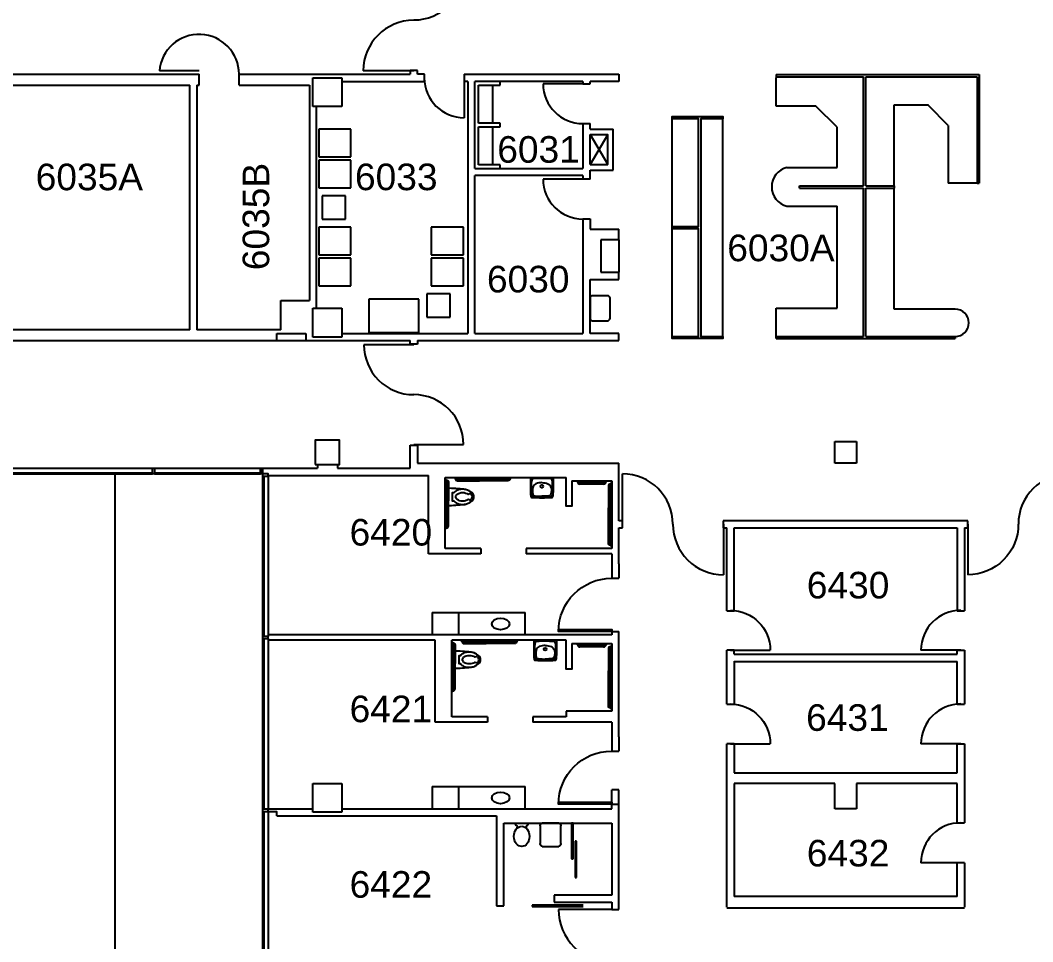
# Model space of a CAD drawing. Extents: x 2546 to 7662, y 1483 to 4928.
# Drawn here: x 4382 to 5296, y 2538 to 3370 of the extents above; entities that cross this region are included whole.
import ezdxf

# ---------------------------------------------------------------- set-up
doc = ezdxf.new("R2010")
doc.units = 0
doc.header["$LTSCALE"] = 150
doc.header["$MEASUREMENT"] = 0
doc.layers.get('0').update_dxf_attribs({"linetype": 'CONTINUOUS'})
for name, color, linetype in [('A-ANNO-TX192', 4, 'CONTINUOUS'), ('A-COLS', 5, 'CONTINUOUS'), ('A-DOOR', 2, 'CONTINUOUS'), ('A-DOOR-NEW', 2, 'CONTINUOUS'), ('A-FLOR-CASE', 3, 'CONTINUOUS'), ('A-FLOR-PFIX', 2, 'CONTINUOUS'), ('A-GLAZ', 2, 'CONTINUOUS'), ('A-GLAZ-SILL', 1, 'CONTINUOUS'), ('A-ROOF-LEVL-FINE', 1, 'CONTINUOUS'), ('A-SHFT', 1, 'CONTINUOUS'), ('A-WALL-FULL', 6, 'CONTINUOUS')]:
    doc.layers.add(name, color=color, linetype=linetype)
doc.layers.add('A-PFIX-NEW', color=1, linetype='CONTINUOUS', lineweight=13)
doc.styles.add('ARIAL', font='arial.ttf')

# ---------------------------------------------------------------- blocks, each defined once
blk = doc.blocks.new('LDOOR', base_point=(5988, 1992))
blk.add_line((5988, 1992), (5988, 2004))
blk.add_arc((5988, 1992), 12, 0, 90)
blk = doc.blocks.new('ELLIPSE', base_point=(7228, 910))
blk.add_circle((7228, 910), 6)
blk = doc.blocks.new('endglaz')
blk.add_line((0, -4), (154, -4))
blk.add_lwpolyline([(156, -5), (156, 0), (154, 0), (154, -5)], close=True)
at = {"layer": 'A-GLAZ-SILL'}
for p, q in [((0, 0), (154, 0)), ((0, -5), (154, -5))]:
    blk.add_line(p, q, dxfattribs=at)
blk = doc.blocks.new('*U36')
for p, q in [((0, 0), (0, -6)), ((-48, 0), (-48, -6))]:
    blk.add_line(p, q)
blk.add_lwpolyline([(0, 0), (0, 48), (-1.75, 48), (-1.75, 0)], close=True)
blk.add_arc((0, 0), 48, 90, 180)
blk = doc.blocks.new('*U56')
for p, q in [((0, 0), (0, -6)), ((-48, 0), (-48, -6))]:
    blk.add_line(p, q)
blk.add_lwpolyline([(0, 0), (0, 48), (-1.75, 48), (-1.75, 0)], close=True)
blk.add_arc((0, 0), 48, 90, 180)

msp = doc.modelspace()

# ---------------------------------------------------------------- linework, layer by layer
at = {"layer": 'A-COLS'}
for p, q in [((4646, 3318), (4672, 3318)), ((4646, 3292), (4646, 3318)), ((4672, 3318), (4672, 3292)), ((4672, 3292), (4646, 3292)), ((4646, 3084), (4646, 3110)), ((4646, 3110), (4672, 3110)), ((4672, 3110), (4672, 3084)), ((4672, 3084), (4646, 3084)), ((5117.25, 2970.25), (5117.25, 2989.75)), ((5117.25, 2989.75), (5136.75, 2989.75)), ((5136.75, 2989.75), (5136.75, 2970.25)), ((5136.75, 2970.25), (5117.25, 2970.25)), ((4646, 2681), (4672, 2681)), ((4646, 2655), (4646, 2681)), ((4672, 2681), (4672, 2655)), ((4672, 2655), (4646, 2655))]:
    msp.add_line(p, q, dxfattribs=at)
msp.add_lwpolyline([(4648, 2969), (4670, 2969), (4670, 2991), (4648, 2991)], close=True, dxfattribs=at)
at = {"layer": 'A-DOOR'}
for p, q in [((4543.25, 3324.25), (4507.25, 3324.25)), ((4737, 3324.4), (4691.4, 3324.4)), ((4782.5, 3318), (4782.5, 3282)), ((4889.75, 3312.75), (4853.75, 3312.75)), ((4889.75, 3226.5), (4853.75, 3226.5)), ((4737, 3077), (4692, 3077)), ((4737, 2987), (4782, 2987)), ((4925.4, 2915), (4925.4, 2960.6)), ((5016.6, 2915), (5016.6, 2869.4)), ((5237.4, 2915), (5237.4, 2869.4)), ((5023, 2801.25), (5059, 2801.25)), ((5231, 2801.25), (5195, 2801.25)), ((5023, 2716.75), (5059, 2716.75)), ((5231, 2716.75), (5195, 2716.75)), ((4881, 2645.25), (4879.47, 2645.25)), ((4879.47, 2645.25), (4879.47, 2613)), ((4881, 2613), (4881, 2645.25)), ((4884, 2629), (4882.74, 2629.01)), ((4882.74, 2629.01), (4882.74, 2596)), ((4884, 2596), (4884, 2629)), ((4879.47, 2613), (4881, 2613)), ((4882.74, 2596), (4884, 2596)), ((4844, 2571), (4844, 2570)), ((4890, 2571), (4844, 2571)), ((4844, 2570), (4890, 2570)), ((4915.75, 2567.25), (4867.75, 2567.25))]:
    msp.add_line(p, q, dxfattribs=at)
for centre, radius, start, end in [((4543.19, 3321.22), 36.06, 0.04185, 175.18626), ((4889.75, 3312.75), 36, 180, 270)]:
    msp.add_arc(centre, radius, start, end, dxfattribs=at)
at = {"layer": 'A-DOOR', "extrusion": (0, 0, -1)}
for centre, major_axis, start_param, end_param in [((4737, 3415.6), (-32.24, 32.24), 2.356194, 3.926991), ((5237.4, 2915), (-32.24, 32.24), 2.356194, 3.926991), ((5023, 2801.25), (-25.46, 25.46), 0.785398, 2.356194), ((5023, 2716.75), (-25.46, 25.46), 0.785398, 2.356194)]:
    msp.add_ellipse(centre, major_axis=major_axis, ratio=1, start_param=start_param, end_param=end_param, dxfattribs=at)
at = {"layer": 'A-DOOR'}
for centre, major_axis, start_param, end_param in [((4737, 3324.4), (-32.24, 32.24), 5.497787, 7.068583), ((4782.5, 3318), (-25.46, 25.46), 0.785398, 2.356194), ((4889.75, 3226.5), (-25.46, 25.46), 0.785398, 2.356194), ((4737, 3077), (31.82, 31.82), 2.356194, 3.926991), ((4737, 2987), (31.82, 31.82), 5.497787, 7.068583), ((4925.4, 2915), (32.24, 32.24), 5.497787, 7.068583), ((5328.6, 2915), (-32.24, 32.24), 5.497787, 7.068583), ((5016.6, 2915), (32.24, 32.24), 2.356194, 3.926991), ((5231, 2801.25), (25.46, 25.46), 0.785398, 2.356194), ((5231, 2716.75), (25.46, 25.46), 0.785398, 2.356194), ((4915.75, 2567.25), (33.94, 33.94), 2.356194, 3.926991)]:
    msp.add_ellipse(centre, major_axis=major_axis, ratio=1, start_param=start_param, end_param=end_param, dxfattribs=at)
at = {"layer": 'A-DOOR-NEW'}
for p, q in [((4842.5, 2957.25), (4842.5, 2943.56)), ((4842.5, 2957.25), (4863, 2957.25)), ((4863, 2957.25), (4863, 2943.56)), ((4885, 2953.5), (4885, 2953.25)), ((4886.5, 2953.5), (4886.5, 2953.25)), ((4909, 2953.5), (4909, 2953.25)), ((4910.5, 2953.5), (4910.5, 2953.25)), ((4843.25, 2943.56), (4843.25, 2952.88)), ((4862.25, 2943.56), (4862.25, 2952.88)), ((4862.25, 2943.56), (4862.25, 2952.88)), ((4908.5, 2952.75), (4887, 2952.75)), ((4908.5, 2951.25), (4887, 2951.25)), ((4785.96, 2942.2), (4785.96, 2942.2)), ((4788.72, 2943.3), (4788.72, 2943.3)), ((4753.75, 2835.25), (4753.75, 2815.25)), ((4753.75, 2835.25), (4777.75, 2835.25)), ((4777.75, 2835.25), (4837.75, 2835.25)), ((4777.75, 2815.25), (4777.75, 2835.25)), ((4837.75, 2815.25), (4837.75, 2835.25)), ((4845.5, 2810.25), (4845.5, 2796.56)), ((4866, 2810.25), (4866, 2796.56)), ((4846.25, 2796.56), (4846.25, 2805.88)), ((4865.25, 2796.56), (4865.25, 2805.88)), ((4865.25, 2796.56), (4865.25, 2805.88)), ((4885, 2806.5), (4885, 2806.25)), ((4886.5, 2806.5), (4886.5, 2806.25)), ((4908.5, 2805.75), (4887, 2805.75)), ((4908.5, 2804.25), (4887, 2804.25)), ((4909, 2806.5), (4909, 2806.25)), ((4910.5, 2806.5), (4910.5, 2806.25)), ((4791.96, 2795.2), (4791.96, 2795.2)), ((4794.72, 2796.3), (4794.72, 2796.3)), ((4753.75, 2678.25), (4753.75, 2658.25)), ((4753.75, 2678.25), (4777.75, 2678.25)), ((4777.75, 2678.25), (4837.75, 2678.25)), ((4777.75, 2658.25), (4777.75, 2678.25)), ((4837.75, 2658.25), (4837.75, 2678.25))]:
    msp.add_line(p, q, dxfattribs=at)
for points in [[(4765.3, 2955.75), (4765.8, 2955.75), (4766.05, 2955.5), (4766.05, 2953), (4765.8, 2952.75), (4765.3, 2952.75)], [(4773.8, 2957.25), (4773.8, 2956.75), (4774.05, 2956.5), (4776.55, 2956.5), (4776.8, 2956.75), (4776.8, 2957.25)], [(4824.8, 2957.25), (4824.8, 2956.75), (4824.55, 2956.5), (4822.05, 2956.5), (4821.8, 2956.75), (4821.8, 2957.25)], [(4884.25, 2954.25), (4884.25, 2953.75), (4884.5, 2953.5), (4887, 2953.5), (4887.25, 2953.75), (4887.25, 2954.25)], [(4911.25, 2954.25), (4911.25, 2953.75), (4911, 2953.5), (4908.5, 2953.5), (4908.25, 2953.75), (4908.25, 2954.25)], [(4915.75, 2952.25), (4915.25, 2952.25), (4915, 2952), (4915, 2949.5), (4915.25, 2949.25), (4915.75, 2949.25)], [(4765.3, 2910.75), (4765.8, 2910.75), (4766.05, 2911), (4766.05, 2913.5), (4765.8, 2913.75), (4765.3, 2913.75)], [(4915.75, 2895.25), (4915.25, 2895.25), (4915, 2895.5), (4915, 2898), (4915.25, 2898.25), (4915.75, 2898.25)], [(4771.3, 2808.75), (4771.8, 2808.75), (4772.05, 2808.5), (4772.05, 2806), (4771.8, 2805.75), (4771.3, 2805.75)], [(4779.8, 2810.25), (4779.8, 2809.75), (4780.05, 2809.5), (4782.55, 2809.5), (4782.8, 2809.75), (4782.8, 2810.25)], [(4830.8, 2810.25), (4830.8, 2809.75), (4830.55, 2809.5), (4828.05, 2809.5), (4827.8, 2809.75), (4827.8, 2810.25)], [(4884.25, 2807.25), (4884.25, 2806.75), (4884.5, 2806.5), (4887, 2806.5), (4887.25, 2806.75), (4887.25, 2807.25)], [(4911.25, 2807.25), (4911.25, 2806.75), (4911, 2806.5), (4908.5, 2806.5), (4908.25, 2806.75), (4908.25, 2807.25)], [(4915.75, 2805.25), (4915.25, 2805.25), (4915, 2805), (4915, 2802.5), (4915.25, 2802.25), (4915.75, 2802.25)], [(4771.3, 2763.75), (4771.8, 2763.75), (4772.05, 2764), (4772.05, 2766.5), (4771.8, 2766.75), (4771.3, 2766.75)], [(4915.75, 2748.25), (4915.25, 2748.25), (4915, 2748.5), (4915, 2751), (4915.25, 2751.25), (4915.75, 2751.25)]]:
    msp.add_lwpolyline(points, dxfattribs=at)
for points in [[(4766.05, 2955), (4766.3, 2955, -0.414214), (4768.3, 2953), (4768.3, 2936.25)], [(4766.05, 2953.5), (4766.3, 2953.5, -0.414214), (4766.8, 2953), (4766.8, 2936.25)], [(4774.55, 2956.5), (4774.55, 2956.25, 0.414214), (4776.55, 2954.25), (4796.3, 2954.25)], [(4776.05, 2956.5), (4776.05, 2956.25, 0.414214), (4776.55, 2955.75), (4796.3, 2955.75)], [(4824.05, 2956.5), (4824.05, 2956.25, -0.414214), (4822.05, 2954.25), (4796.3, 2954.25)], [(4822.55, 2956.5), (4822.55, 2956.25, -0.414214), (4822.05, 2955.75), (4796.3, 2955.75)], [(4781.1, 2946.64, 0.074934), (4777.45, 2946.09, 0.085426), (4774.56, 2944.62, 0.066386), (4773.15, 2943.25), (4771.6, 2943.25), (4771.6, 2936.25), (4773.15, 2936.25, 0.066386), (4774.56, 2934.88, 0.085426), (4777.45, 2933.41, 0.111314), (4782.88, 2932.99)], [(4852.75, 2952.56, 0.096281), (4847.37, 2951.52, 0.241749), (4844.44, 2948.13, 0.139337), (4844.67, 2942.04, 0.293749), (4846.35, 2940.67, 0.028065), (4852.75, 2940.31)], [(4852.75, 2952.56, -0.096281), (4858.13, 2951.52, -0.241749), (4861.06, 2948.13, -0.139337), (4860.83, 2942.04, -0.293749), (4859.15, 2940.67, -0.028065), (4852.75, 2940.31)], [(4915, 2951.5), (4914.75, 2951.5, 0.414214), (4912.75, 2949.5), (4912.75, 2929.75)], [(4915, 2950), (4914.75, 2950, 0.414214), (4914.25, 2949.5), (4914.25, 2929.75)], [(4766.05, 2911.5), (4766.3, 2911.5, 0.414214), (4768.3, 2913.5), (4768.3, 2936.25)], [(4766.05, 2913), (4766.3, 2913, 0.414214), (4766.8, 2913.5), (4766.8, 2936.25)], [(4788.61, 2935.71, 0.562484), (4788.42, 2936.54), (4786.19, 2937.28, 0.238976), (4785.74, 2937.21, -0.08035), (4783.87, 2936.28, -0.074934), (4781.1, 2935.86, -0.074934), (4778.34, 2936.28, -0.085426), (4776.35, 2937.29, -0.066386), (4775.51, 2938.1, -0.330534), (4775.51, 2941.4, -0.066386), (4776.35, 2942.21, -0.085426), (4778.34, 2943.22, -0.074934), (4781.1, 2943.64, -0.074934), (4783.87, 2943.22, -0.08035), (4785.74, 2942.29, 0.238976), (4786.19, 2942.22), (4788.39, 2942.95, 0.549653), (4788.6, 2943.77)], [(4915, 2896), (4914.75, 2896, -0.414214), (4912.75, 2898), (4912.75, 2929.75)], [(4915, 2897.5), (4914.75, 2897.5, -0.414214), (4914.25, 2898), (4914.25, 2929.75)], [(4772.05, 2808), (4772.3, 2808, -0.414214), (4774.3, 2806), (4774.3, 2789.25)], [(4780.55, 2809.5), (4780.55, 2809.25, 0.414214), (4782.55, 2807.25), (4802.3, 2807.25)], [(4782.05, 2809.5), (4782.05, 2809.25, 0.414214), (4782.55, 2808.75), (4802.3, 2808.75)], [(4830.05, 2809.5), (4830.05, 2809.25, -0.414214), (4828.05, 2807.25), (4802.3, 2807.25)], [(4828.55, 2809.5), (4828.55, 2809.25, -0.414214), (4828.05, 2808.75), (4802.3, 2808.75)], [(4772.05, 2806.5), (4772.3, 2806.5, -0.414214), (4772.8, 2806), (4772.8, 2789.25)], [(4787.1, 2799.64, 0.074934), (4783.45, 2799.09, 0.085426), (4780.56, 2797.62, 0.066386), (4779.15, 2796.25), (4777.6, 2796.25), (4777.6, 2789.25), (4779.15, 2789.25, 0.066386), (4780.56, 2787.88, 0.085426), (4783.45, 2786.41, 0.111314), (4788.88, 2785.99)], [(4855.75, 2805.56, 0.096281), (4850.37, 2804.52, 0.241749), (4847.44, 2801.12, 0.139337), (4847.67, 2795.04, 0.293749), (4849.35, 2793.67, 0.028065), (4855.75, 2793.31)], [(4855.75, 2805.56, -0.096281), (4861.13, 2804.52, -0.241749), (4864.06, 2801.12, -0.139337), (4863.83, 2795.04, -0.293749), (4862.15, 2793.67, -0.028065), (4855.75, 2793.31)], [(4915, 2804.5), (4914.75, 2804.5, 0.414214), (4912.75, 2802.5), (4912.75, 2782.75)], [(4915, 2803), (4914.75, 2803, 0.414214), (4914.25, 2802.5), (4914.25, 2782.75)], [(4772.05, 2764.5), (4772.3, 2764.5, 0.414214), (4774.3, 2766.5), (4774.3, 2789.25)], [(4772.05, 2766), (4772.3, 2766, 0.414214), (4772.8, 2766.5), (4772.8, 2789.25)], [(4794.61, 2788.71, 0.562484), (4794.42, 2789.54), (4792.19, 2790.28, 0.238976), (4791.74, 2790.21, -0.08035), (4789.87, 2789.28, -0.074934), (4787.1, 2788.86, -0.074934), (4784.34, 2789.28, -0.085426), (4782.35, 2790.29, -0.066386), (4781.51, 2791.1, -0.330534), (4781.51, 2794.4, -0.066386), (4782.35, 2795.21, -0.085426), (4784.34, 2796.22, -0.074934), (4787.1, 2796.64, -0.074934), (4789.87, 2796.22, -0.08035), (4791.74, 2795.29, 0.238976), (4792.19, 2795.22), (4794.39, 2795.95, 0.549653), (4794.6, 2796.77)], [(4915, 2749), (4914.75, 2749, -0.414214), (4912.75, 2751), (4912.75, 2782.75)], [(4915, 2750.5), (4914.75, 2750.5, -0.414214), (4914.25, 2751), (4914.25, 2782.75)]]:
    msp.add_lwpolyline(points, format="xyb", dxfattribs=at)
for centre in [(4852.75, 2949.25), (4855.75, 2802.25)]:
    msp.add_circle(centre, 1.25, dxfattribs=at)
for centre, radius, start, end in [((4849.66, 2952.88), 6.41, 162.4135, 180), ((4845.46, 2954.21), 2, 92.78842, 162.4135), ((4852.49, 2809.76), 146.61, 87.00285, 92.78842), ((4860.05, 2954.18), 2, 17.22419, 87.00285), ((4855.84, 2952.88), 6.41, 0, 17.5865), ((4855.84, 2952.88), 6.41, 0, 17.22419), ((4760.77, 2718.98), 228.68, 84.97475, 88.86522), ((4780.44, 2932.85), 13.94, 48.17648, 88.49135), ((4781.1, 2934.26), 12.38, 72.85836, 90), ((4781.93, 2936.95), 9.56, 53.32752, 72.85836), ((4783.21, 2938.66), 7.43, 43.42584, 53.32752), ((4887, 2953.25), 2, 180, 270), ((4887, 2953.25), 0.5, 180, 270), ((4908.5, 2953.25), 0.5, 270, 0), ((4908.5, 2953.25), 2, 270, 0), ((4780.45, 2946.69), 13.98, 271.44775, 311.6052), ((4783.21, 2940.84), 7.43, 306.67248, 316.57416), ((4780.62, 2933.14), 12, 47.5091, 53.12083), ((4780.62, 2946.34), 12, 306.87917, 312.4909), ((4786.66, 2939.75), 3.07, 312.49041, 47.50959), ((4786.58, 2939.75), 4.72, 311.88852, 47.80624), ((4864.57, 2943.56), 22.07, 180, 189.20254), ((4843.77, 2940.19), 1, 189.20254, 267.53936), ((4864.57, 2943.56), 21.32, 180, 187.48217), ((4844.42, 2940.92), 1, 187.48217, 267.70988), ((4852.75, 3149.14), 210.14, 267.53936, 272.46064), ((4852.75, 3149.14), 209.39, 267.70988, 272.29012), ((4861.08, 2940.92), 1, 272.29012, 352.51783), ((4861.08, 2940.92), 1, 272.29012, 352.51783), ((4861.73, 2940.19), 1, 272.46064, 350.79746), ((4861.73, 2940.19), 1, 272.46064, 350.79746), ((4840.93, 2943.56), 21.32, 352.51783, 0), ((4840.93, 2943.56), 21.32, 352.51783, 0), ((4840.93, 2943.56), 22.07, 350.79746, 0), ((4840.93, 2943.56), 22.07, 350.79746, 0), ((4760.77, 3160.52), 228.68, 271.13478, 275.02525), ((4781.1, 2945.24), 12.38, 270, 287.14164), ((4781.93, 2942.55), 9.56, 287.14164, 306.67248), ((4852.66, 2805.88), 6.41, 162.4135, 180), ((4848.46, 2807.21), 2, 92.78842, 162.4135), ((4855.49, 2662.76), 146.61, 87.00285, 92.78842), ((4863.05, 2807.18), 2, 17.22419, 87.00285), ((4858.84, 2805.88), 6.41, 0, 17.5865), ((4858.84, 2805.88), 6.41, 0, 17.22419), ((4766.77, 2571.98), 228.68, 84.97475, 88.86522), ((4786.44, 2785.85), 13.94, 48.17648, 88.49135), ((4787.1, 2787.26), 12.38, 72.85836, 90), ((4787.93, 2789.95), 9.56, 53.32752, 72.85836), ((4887, 2806.25), 2, 180, 270), ((4887, 2806.25), 0.5, 180, 270), ((4908.5, 2806.25), 0.5, 270, 0), ((4908.5, 2806.25), 2, 270, 0), ((4786.45, 2799.69), 13.98, 271.44775, 311.6052), ((4789.21, 2791.66), 7.43, 43.42584, 53.32752), ((4786.62, 2786.14), 12, 47.5091, 53.12083), ((4786.62, 2799.34), 12, 306.87917, 312.4909), ((4792.66, 2792.75), 3.07, 312.49041, 47.50959), ((4792.58, 2792.75), 4.72, 311.88852, 47.80624), ((4867.57, 2796.56), 22.07, 180, 189.20254), ((4846.77, 2793.19), 1, 189.20254, 267.53936), ((4867.57, 2796.56), 21.32, 180, 187.48217), ((4847.42, 2793.92), 1, 187.48217, 267.70988), ((4855.75, 3002.14), 210.14, 267.53936, 272.46064), ((4855.75, 3002.14), 209.39, 267.70988, 272.29012), ((4864.08, 2793.92), 1, 272.29012, 352.51783), ((4864.08, 2793.92), 1, 272.29012, 352.51783), ((4864.73, 2793.19), 1, 272.46064, 350.79746), ((4864.73, 2793.19), 1, 272.46064, 350.79746), ((4843.93, 2796.56), 21.32, 352.51783, 0), ((4843.93, 2796.56), 21.32, 352.51783, 0), ((4843.93, 2796.56), 22.07, 350.79746, 0), ((4843.93, 2796.56), 22.07, 350.79746, 0), ((4766.77, 3013.52), 228.68, 271.13478, 275.02525), ((4787.1, 2798.24), 12.38, 270, 287.14164), ((4787.93, 2795.55), 9.56, 287.14164, 306.67248), ((4789.21, 2793.84), 7.43, 306.67248, 316.57416)]:
    msp.add_arc(centre, radius, start, end, dxfattribs=at)
for centre in [(4815.4, 2825), (4815.4, 2668)]:
    msp.add_ellipse(centre, major_axis=(8, 0), ratio=0.65625, dxfattribs=at)
at = {"layer": 'A-FLOR-CASE'}
for p, q in [((5064.25, 3321.06), (5247.75, 3321.06)), ((5064.25, 3321.06), (5064.25, 3318.06)), ((5247.75, 3321.06), (5247.75, 3223.06)), ((4795.5, 3311.5), (4815, 3311.5)), ((4795.5, 3277.12), (4795.5, 3311.5)), ((4808.5, 3277.12), (4808.5, 3311.5)), ((4815, 3311.5), (4815, 3314.75)), ((5064.25, 3319.06), (5143.25, 3319.06)), ((5064.25, 3292.56), (5064.25, 3318.06)), ((5143.25, 3220.56), (5143.25, 3319.06)), ((5145.25, 3319.06), (5245.75, 3319.06)), ((5145.25, 3220.56), (5145.25, 3319.06)), ((5245.75, 3319.06), (5245.75, 3223.06)), ((5100.25, 3292.56), (5064.25, 3292.56)), ((5119.25, 3273.56), (5100.25, 3292.56)), ((5170.75, 3293.56), (5201.75, 3293.56)), ((5170.75, 3220.56), (5170.75, 3293.56)), ((5219.75, 3275.06), (5201.75, 3293.06)), ((4815, 3277.12), (4795.5, 3277.12)), ((4795.5, 3273.88), (4815, 3273.88)), ((4795.5, 3239.5), (4795.5, 3273.88)), ((4808.5, 3239.5), (4808.5, 3273.88)), ((4815, 3273.88), (4815, 3277.12)), ((4970.25, 3183.81), (4970.25, 3281.06)), ((5016.25, 3084.56), (5016.25, 3281.06)), ((5119.25, 3237.06), (5119.25, 3273.56)), ((5219.75, 3275.06), (5219.75, 3223.06)), ((4680.25, 3271.74), (4651.25, 3271.74)), ((4651.25, 3271.74), (4651.25, 3246.74)), ((4680.25, 3246.74), (4680.25, 3271.74)), ((4651.25, 3246.74), (4680.25, 3246.74)), ((4680.25, 3243.74), (4651.25, 3243.74)), ((4651.25, 3243.74), (4651.25, 3218.74)), ((4680.25, 3218.74), (4680.25, 3243.74)), ((4815, 3239.5), (4795.5, 3239.5)), ((4815, 3236.25), (4815, 3239.5)), ((5074.04, 3237.06), (5119.25, 3237.06)), ((4651.25, 3218.74), (4680.25, 3218.74)), ((5085.34, 3220.56), (5143.25, 3220.56)), ((5085.34, 3218.56), (5085.34, 3220.56)), ((5145.25, 3220.56), (5170.75, 3220.56)), ((5170.75, 3220.56), (5170.75, 3218.56)), ((5245.75, 3223.06), (5219.75, 3223.06)), ((5245.75, 3223.06), (5247.75, 3223.06)), ((4654.28, 3211.5), (4654.28, 3190.5)), ((4675.28, 3211.5), (4654.28, 3211.5)), ((4675.28, 3190.5), (4675.28, 3211.5)), ((5085.34, 3218.56), (5143.25, 3218.56)), ((5143.25, 3084.56), (5143.25, 3218.56)), ((5145.25, 3084.56), (5145.25, 3218.56)), ((5145.25, 3218.56), (5170.75, 3218.56)), ((5170.75, 3109.15), (5170.75, 3218.56)), ((5074.04, 3202.06), (5119.25, 3202.06)), ((5119.25, 3110.06), (5119.25, 3202.06)), ((4680.25, 3183.26), (4651.25, 3183.26)), ((4651.25, 3183.26), (4651.25, 3158.26)), ((4654.28, 3190.5), (4675.28, 3190.5)), ((4680.25, 3158.26), (4680.25, 3183.26)), ((4781.88, 3183.26), (4752.88, 3183.26)), ((4752.88, 3183.26), (4752.88, 3158.26)), ((4781.88, 3158.26), (4781.88, 3183.26)), ((4970.25, 3084.56), (4970.25, 3181.81)), ((4922.25, 3171.75), (4922.25, 3142.5)), ((4651.25, 3158.26), (4680.25, 3158.26)), ((4680.25, 3155.26), (4651.25, 3155.26)), ((4651.25, 3155.26), (4651.25, 3130.26)), ((4680.25, 3130.26), (4680.25, 3155.26)), ((4752.88, 3158.26), (4781.88, 3158.26)), ((4781.88, 3155.26), (4752.88, 3155.26)), ((4752.88, 3155.26), (4752.88, 3130.26)), ((4781.88, 3130.26), (4781.88, 3155.26)), ((4651.25, 3130.26), (4680.25, 3130.26)), ((4752.88, 3130.26), (4781.88, 3130.26)), ((4741.55, 3118.25), (4696.55, 3118.25)), ((4696.55, 3118.25), (4696.55, 3088.25)), ((4741.55, 3088.25), (4741.55, 3118.25)), ((4748.8, 3123.01), (4748.8, 3102.01)), ((4769.8, 3123.01), (4748.8, 3123.01)), ((4769.8, 3102.01), (4769.8, 3123.01)), ((5064.25, 3084.56), (5064.25, 3110.06)), ((5064.25, 3110.06), (5119.25, 3110.06)), ((5225.96, 3109.15), (5170.75, 3109.15)), ((4748.8, 3102.01), (4769.8, 3102.01)), ((4696.55, 3088.25), (4741.55, 3088.25)), ((5064.25, 3084.56), (5143.25, 3084.56)), ((5064.25, 3082.56), (5064.25, 3084.56)), ((5064.25, 3082.56), (5225.96, 3082.56)), ((5145.25, 3084.56), (5225.96, 3084.56)), ((5225.96, 3084.56), (5225.96, 3082.56))]:
    msp.add_line(p, q, dxfattribs=at)
msp.add_lwpolyline([(4970.25, 3281.06), (4970.25, 3283.06), (5016.25, 3283.06), (5016.25, 3281.06), (4996.25, 3281.06), (4996.25, 3084.56), (5016.25, 3084.56), (5016.25, 3082.56), (4970.25, 3082.56), (4970.25, 3084.56), (4994.25, 3084.56), (4994.25, 3181.81), (4970.25, 3181.81), (4970.25, 3183.81), (4994.25, 3183.81), (4994.25, 3281.06)], close=True, dxfattribs=at)
for centre, radius, start, end in [((5078.25, 3219.56), 18, 103.5362, 256.4638), ((5225.96, 3096.86), 12.29, 270, 90)]:
    msp.add_arc(centre, radius, start, end, dxfattribs=at)
at = {"layer": 'A-FLOR-PFIX'}
for p, q in [((4896.25, 3119), (4896.25, 3101)), ((4912, 3121.25), (4898.5, 3121.25)), ((4914.25, 3101), (4914.25, 3119)), ((4898.5, 3098.75), (4912, 3098.75)), ((4828.5, 2645.25), (4840.5, 2645.25)), ((4851.12, 2642.62), (4851.12, 2626.88)), ((4868, 2645.25), (4853, 2645.25)), ((4869.88, 2626.88), (4869.88, 2642.62)), ((4853, 2624.25), (4868, 2624.25))]:
    msp.add_line(p, q, dxfattribs=at)
for centre, radius, start, end in [((4830, 2644.75), 1.58, 161.56505, 251.56505), ((4828.8, 2641.55), 1.83, 314.34402, 67.6996), ((4840.17, 2641.58), 1.79, 111.79875, 228.25713), ((4839, 2644.75), 1.58, 288.43495, 18.43495)]:
    msp.add_arc(centre, radius, start, end, dxfattribs=at)
for centre, start_param, end_param in [((4898.5, 3119), 0.785398, 2.356194), ((4912, 3119), 5.497787, 7.068583), ((4898.5, 3101), 2.356194, 3.926991), ((4912, 3101), 3.926991, 5.497787)]:
    msp.add_ellipse(centre, major_axis=(1.59, 1.59), ratio=1, start_param=start_param, end_param=end_param, dxfattribs=at)
at = {"layer": 'A-FLOR-PFIX', "extrusion": (0, 0, -1)}
for centre, start_param, end_param in [((4853, 2642.62), 4.712389, 6.283185), ((4868, 2642.62), 0, 1.570796), ((4853, 2626.88), 3.141593, 4.712389), ((4868, 2626.88), 1.570796, 3.141593)]:
    msp.add_ellipse(centre, major_axis=(0, 2.62), ratio=0.714286, start_param=start_param, end_param=end_param, dxfattribs=at)
at = {"layer": 'A-GLAZ'}
for p, q in [((4598.5, 2965.5), (4598.5, 2960.5)), ((4347, 2961.5), (4501, 2961.5)), ((4503, 2961.5), (4598.5, 2961.5)), ((4601.5, 2958.5), (4601.5, 2813.75)), ((4601.5, 2958.5), (4601.5, 2813.75)), ((4601.5, 2811.75), (4601.5, 2657.75))]:
    msp.add_line(p, q, dxfattribs=at)
for points in [[(4503, 2960.5), (4501, 2960.5), (4501, 2965.5), (4503, 2965.5)], [(4598.5, 2965.5), (4600.5, 2965.5), (4600.5, 2960.5), (4598.5, 2960.5)], [(4600.5, 2958.5), (4605.5, 2958.5), (4605.5, 2960.5), (4600.5, 2960.5)], [(4600.5, 2958.5), (4605.5, 2958.5), (4605.5, 2960.5), (4600.5, 2960.5)], [(4600.5, 2811.75), (4605.5, 2811.75), (4605.5, 2813.75), (4600.5, 2813.75)], [(4600.5, 2811.75), (4605.5, 2811.75), (4605.5, 2813.75), (4600.5, 2813.75)], [(4600.5, 2655.75), (4605.5, 2655.75), (4605.5, 2657.75), (4600.5, 2657.75)]]:
    msp.add_lwpolyline(points, close=True, dxfattribs=at)
at = {"layer": 'A-GLAZ-SILL'}
for p, q in [((4347, 2965.5), (4501, 2965.5)), ((4503, 2965.5), (4598.5, 2965.5)), ((4347, 2960.5), (4501, 2960.5)), ((4503, 2960.5), (4598.5, 2960.5)), ((4600.5, 2958.5), (4600.5, 2813.75)), ((4605.5, 2958.5), (4605.5, 2813.75))]:
    msp.add_line(p, q, dxfattribs=at)
at = {"layer": 'A-PFIX-NEW'}
for p, q in [((4765.3, 2931.88), (4765.3, 2947.62)), ((4771.3, 2784.88), (4771.3, 2800.62))]:
    msp.add_line(p, q, dxfattribs=at)
at = {"layer": 'A-ROOF-LEVL-FINE'}
msp.add_line((4467.25, 2024.5), (4467.25, 2960.5), dxfattribs=at)
at = {"layer": 'A-SHFT'}
for p, q in [((4912.25, 3266.75), (4896.25, 3239.75)), ((4896.25, 3266.75), (4912.25, 3239.75))]:
    msp.add_line(p, q, dxfattribs=at)
at = {"layer": 'A-WALL-FULL'}
for p, q in [((4290, 3321.25), (4543.25, 3321.25)), ((4543.25, 3311.5), (4543.25, 3321.25)), ((4579.25, 3321.25), (4733.75, 3321.25)), ((4579.25, 3311.5), (4579.25, 3321.25)), ((4740.25, 3324.5), (4733.75, 3324.5)), ((4733.75, 3324.5), (4733.75, 3321.25)), ((4740.25, 3321.25), (4740.25, 3324.5)), ((4746.75, 3321.25), (4740.25, 3321.25)), ((4746.75, 3314.75), (4746.75, 3321.25)), ((4782.5, 3321.25), (4782.5, 3314.75)), ((4782.5, 3321.25), (4922.25, 3321.25)), ((4922.25, 3321.25), (4922.25, 3314.75)), ((4366, 3311.5), (4534.75, 3311.5)), ((4534.75, 3090.5), (4534.75, 3311.5)), ((4541.25, 3311.5), (4541.25, 3090.5)), ((4541.25, 3311.5), (4543.25, 3311.5)), ((4579.25, 3311.5), (4642.75, 3311.5)), ((4642.75, 3311.5), (4642.75, 3117)), ((4672, 3314.75), (4746.75, 3314.75)), ((4785.75, 3314.75), (4782.5, 3314.75)), ((4785.75, 3314.75), (4785.75, 3087.25)), ((4792.25, 3236.25), (4792.25, 3314.75)), ((4889.75, 3314.75), (4792.25, 3314.75)), ((4889.75, 3314.75), (4889.75, 3312.75)), ((4889.75, 3312.75), (4896.25, 3312.75)), ((4896.25, 3312.75), (4896.25, 3314.75)), ((4922.25, 3314.75), (4896.25, 3314.75)), ((4649.25, 3110), (4649.25, 3292)), ((4889.75, 3276.75), (4896.25, 3276.75)), ((4889.75, 3276.75), (4889.75, 3236.25)), ((4896.25, 3271.75), (4896.25, 3276.75)), ((4896.25, 3271.75), (4917.25, 3271.75)), ((4896.25, 3266.75), (4912.25, 3266.75)), ((4896.25, 3239.75), (4896.25, 3266.75)), ((4912.25, 3239.75), (4912.25, 3266.75)), ((4917.25, 3234.75), (4917.25, 3271.75)), ((4896.25, 3239.75), (4912.25, 3239.75)), ((4792.25, 3236.25), (4889.75, 3236.25)), ((4792.25, 3087.25), (4792.25, 3229.75)), ((4889.75, 3229.75), (4792.25, 3229.75)), ((4889.75, 3229.75), (4889.75, 3226.5)), ((4896.25, 3226.5), (4896.25, 3234.75)), ((4896.25, 3234.75), (4917.25, 3234.75)), ((4896.25, 3226.5), (4889.75, 3226.5)), ((4889.75, 3190.75), (4896.25, 3190.75)), ((4889.75, 3190.75), (4889.75, 3087.25)), ((4896.25, 3190.75), (4896.25, 3181.5)), ((4896.25, 3181.5), (4922.25, 3181.5)), ((4922.25, 3171.75), (4922.25, 3181.5)), ((4906, 3171.75), (4906, 3142.5)), ((4922.25, 3171.75), (4906, 3171.75)), ((4906, 3142.5), (4922.25, 3142.5)), ((4922.25, 3136), (4922.25, 3142.5)), ((4896.25, 3136), (4922.25, 3136)), ((4896.25, 3087.25), (4896.25, 3136)), ((4617, 3090.5), (4617, 3117)), ((4617, 3117), (4642.75, 3117)), ((4534.75, 3090.5), (4360, 3090.5)), ((4617, 3090.5), (4541.25, 3090.5)), ((4613.5, 3087.25), (4639.5, 3087.25)), ((4613.5, 3080.75), (4613.5, 3087.25)), ((4639.5, 3087.25), (4639.5, 3080.75)), ((4672, 3087.25), (4785.75, 3087.25)), ((4792.25, 3087.25), (4889.75, 3087.25)), ((4922.25, 3087.25), (4896.25, 3087.25)), ((4922.25, 3080.75), (4922.25, 3087.25)), ((3697.5, 3080.75), (4613.5, 3080.75)), ((4613.5, 3080.75), (4639.5, 3080.75)), ((4639.5, 3080.75), (4733.75, 3080.75)), ((4733.75, 3077.5), (4733.75, 3080.75)), ((4740.25, 3077.5), (4733.75, 3077.5)), ((4740.25, 3080.75), (4922.25, 3080.75)), ((4740.25, 3080.75), (4740.25, 3077.5)), ((4733.75, 2986.5), (4740.25, 2986.5)), ((4733.75, 2965.5), (4733.75, 2986.5)), ((4740.25, 2986.5), (4740.25, 2970.25)), ((4600.5, 2965.5), (4650, 2965.5)), ((4650, 2969), (4650, 2965.5)), ((4668, 2969), (4668, 2965.5)), ((4668, 2965.5), (4733.75, 2965.5)), ((4740.25, 2970.25), (4922.25, 2970.25)), ((4922.25, 2918.25), (4922.25, 2970.25)), ((4605.5, 2959), (4750.3, 2959)), ((4750.3, 2888.25), (4750.3, 2959)), ((4765.3, 2957.25), (4874.75, 2957.25)), ((4765.3, 2893.25), (4765.3, 2957.25)), ((4874.75, 2954.25), (4874.75, 2957.25)), ((4879.75, 2954.25), (4915.75, 2954.25)), ((4915.75, 2954.25), (4915.75, 2893.25)), ((4925.4, 2918.25), (4922.25, 2918.25)), ((4925.4, 2911.75), (4925.4, 2918.25)), ((5016.5, 2918.25), (5016.5, 2911.75)), ((5237.5, 2918.25), (5016.5, 2918.25)), ((5237.5, 2911.75), (5237.5, 2918.25)), ((4922.25, 2911.75), (4925.4, 2911.75)), ((4922.25, 2879.25), (4922.25, 2911.75)), ((5016.5, 2911.75), (5019.75, 2911.75)), ((5019.75, 2837), (5019.75, 2911.75)), ((5026.25, 2837), (5026.25, 2911.75)), ((5026.25, 2911.75), (5227.75, 2911.75)), ((5227.75, 2911.75), (5227.75, 2837)), ((5234.25, 2911.75), (5237.5, 2911.75)), ((5234.25, 2911.75), (5234.25, 2837)), ((4797.47, 2893.25), (4765.3, 2893.25)), ((4797.47, 2893.25), (4797.47, 2888.25)), ((4915.75, 2893.25), (4838.47, 2893.25)), ((4838.47, 2893.25), (4838.47, 2888.25)), ((4797.47, 2888.25), (4750.3, 2888.25)), ((4915.75, 2888.25), (4838.47, 2888.25)), ((4915.75, 2888.25), (4915.75, 2866.25)), ((4922.25, 2879.25), (4922.25, 2866.25)), ((4915.75, 2866.25), (4922.25, 2866.25)), ((5019.75, 2837), (5026.25, 2837)), ((5227.75, 2837), (5234.25, 2837)), ((4915.75, 2818.25), (4915.75, 2815.25)), ((4915.75, 2818.25), (4922.25, 2818.25)), ((4922.25, 2723.25), (4922.25, 2818.25)), ((4922.25, 2723.25), (4922.25, 2818.25)), ((4915.75, 2815.25), (4605.5, 2815.25)), ((4756.3, 2810.25), (4605.5, 2810.25)), ((4756.3, 2736.25), (4756.3, 2810.25)), ((4771.3, 2741.25), (4771.3, 2810.25)), ((4874.75, 2810.25), (4771.3, 2810.25)), ((4879.75, 2807.25), (4915.75, 2807.25)), ((4915.75, 2807.25), (4915.75, 2746.25)), ((5026.25, 2801.25), (5019.75, 2801.25)), ((5019.75, 2752.5), (5019.75, 2801.25)), ((5026.25, 2797.75), (5026.25, 2801.25)), ((5227.75, 2801.25), (5234.25, 2801.25)), ((5227.75, 2797.75), (5227.75, 2801.25)), ((5234.25, 2801.25), (5234.25, 2752.5)), ((5026.25, 2797.75), (5227.75, 2797.75)), ((5026.25, 2791.5), (5026.25, 2752.5)), ((5026.25, 2791.25), (5227.75, 2791.25)), ((5227.75, 2752.5), (5227.75, 2791.25)), ((5019.75, 2752.5), (5026.25, 2752.5)), ((5227.75, 2752.5), (5234.25, 2752.5)), ((4874.75, 2746.25), (4874.75, 2741.25)), ((4915.75, 2746.25), (4874.75, 2746.25)), ((4803.47, 2736.25), (4756.3, 2736.25)), ((4803.47, 2741.25), (4771.3, 2741.25)), ((4803.47, 2741.25), (4803.47, 2736.25)), ((4874.75, 2741.25), (4844.47, 2741.25)), ((4844.47, 2741.25), (4844.47, 2736.25)), ((4915.75, 2736.25), (4844.47, 2736.25)), ((4915.75, 2736.25), (4915.75, 2710.25)), ((4922.25, 2723.25), (4922.25, 2710.25)), ((5026.25, 2716.75), (5019.75, 2716.75)), ((5019.75, 2569.28), (5019.75, 2716.75)), ((5026.25, 2716.75), (5026.25, 2690.75)), ((5227.75, 2716.75), (5234.25, 2716.75)), ((5227.75, 2690.75), (5227.75, 2716.75)), ((5234.25, 2716.75), (5234.25, 2645.53)), ((4915.75, 2710.25), (4922.25, 2710.25)), ((4915.75, 2710.25), (4922.25, 2710.25)), ((5026.25, 2690.75), (5227.75, 2690.75)), ((5026.25, 2681), (5026.25, 2579.03)), ((5117.25, 2681), (5026.25, 2681)), ((5117.25, 2658.25), (5117.25, 2681)), ((5136.75, 2681), (5136.75, 2658.25)), ((5227.75, 2681), (5136.75, 2681)), ((5227.75, 2645.53), (5227.75, 2681)), ((4922.25, 2675.25), (4915.75, 2675.25)), ((4915.75, 2658.25), (4915.75, 2675.25)), ((4922.25, 2567.25), (4922.25, 2675.25)), ((4605.5, 2658.25), (4646, 2658.25)), ((4613.5, 2651.75), (4811.75, 2651.75)), ((4672, 2658.25), (4915.75, 2658.25)), ((4811.75, 2651.75), (4811.75, 2570.5)), ((5136.75, 2658.25), (5117.25, 2658.25)), ((4818.25, 2570.5), (4818.25, 2645.25)), ((4818.25, 2645.25), (4915.75, 2645.25)), ((4915.75, 2645.25), (4915.75, 2580.25)), ((5227.75, 2645.53), (5234.25, 2645.53)), ((5234.25, 2609.5), (5227.75, 2609.5)), ((5227.75, 2579.03), (5227.75, 2609.5)), ((5234.25, 2609.5), (5234.25, 2569.28)), ((4915.75, 2580.25), (4863.75, 2580.25)), ((4863.75, 2580.25), (4863.75, 2573.75)), ((5227.75, 2579.03), (5026.25, 2579.03)), ((4811.75, 2570.5), (4818.25, 2570.5)), ((4863.75, 2573.75), (4915.75, 2573.75)), ((4915.75, 2573.75), (4915.75, 2567.25)), ((4915.75, 2567.25), (4922.25, 2567.25)), ((5019.75, 2568.86), (5234.25, 2568.86))]:
    msp.add_line(p, q, dxfattribs=at)
for points in [[(4605.5, 2959), (4605.5, 2960.5), (4600.5, 2960.5), (4600.5, 2965.5)], [(4879.75, 2954.25), (4879.75, 2931.25), (4874.75, 2931.25), (4874.75, 2954.25)], [(4879.75, 2807.25), (4879.75, 2784.25), (4874.75, 2784.25), (4874.75, 2810.25)], [(4613.5, 2651.75), (4613.5, 2655.25), (4605.5, 2655.25), (4605.5, 2658.25)]]:
    msp.add_lwpolyline(points, dxfattribs=at)

# ---------------------------------------------------------------- block references
at = {"layer": 'A-DOOR', "xscale": -1, "rotation": 90}
msp.add_blockref('*U36', (4915.75, 2818.25), dxfattribs=at)
at = {"layer": 'A-DOOR-NEW', "xscale": -1, "rotation": 90}
msp.add_blockref('*U56', (4915.75, 2662.25), dxfattribs=at)
at = {"layer": 'A-FLOR-PFIX', "xscale": 1.1625, "yscale": 1.525}
msp.add_blockref('ELLIPSE', (4834.5, 2633.25), dxfattribs=at)
at = {"layer": 'A-GLAZ', "rotation": 270}
for p in [(4605.5, 2811.75), (4605.5, 2655.75)]:
    msp.add_blockref('endglaz', p, dxfattribs=at)
at = {"layer": 'A-WALL-FULL', "xscale": 3, "yscale": 3, "rotation": 90}
msp.add_blockref('LDOOR', (5231, 2609.5), dxfattribs=at)

# ---------------------------------------------------------------- texts
at = {"layer": 'A-ANNO-TX192', "style": 'ARIAL'}
for s, p in [('6031', (4812.43, 3241.4)), ('6035A', (4395.58, 3216.53)), ('6033', (4683.92, 3216.6)), ('6030A', (5020.14, 3152.46)), ('6030', (4803.1, 3124.31)), ('6420', (4679.06, 2895.78)), ('6430', (5091.98, 2848.05)), ('6421', (4679.06, 2736.32)), ('6431', (5091.36, 2728.5)), ('6432', (5091.98, 2606.08)), ('6422', (4679.06, 2577.87))]:
    msp.add_text(s, height=24, dxfattribs=at).set_placement(p)
msp.add_text('6035B', height=24, rotation=90, dxfattribs=at).set_placement((4606.47, 3144.36))

doc.saveas('drawing.dxf')
